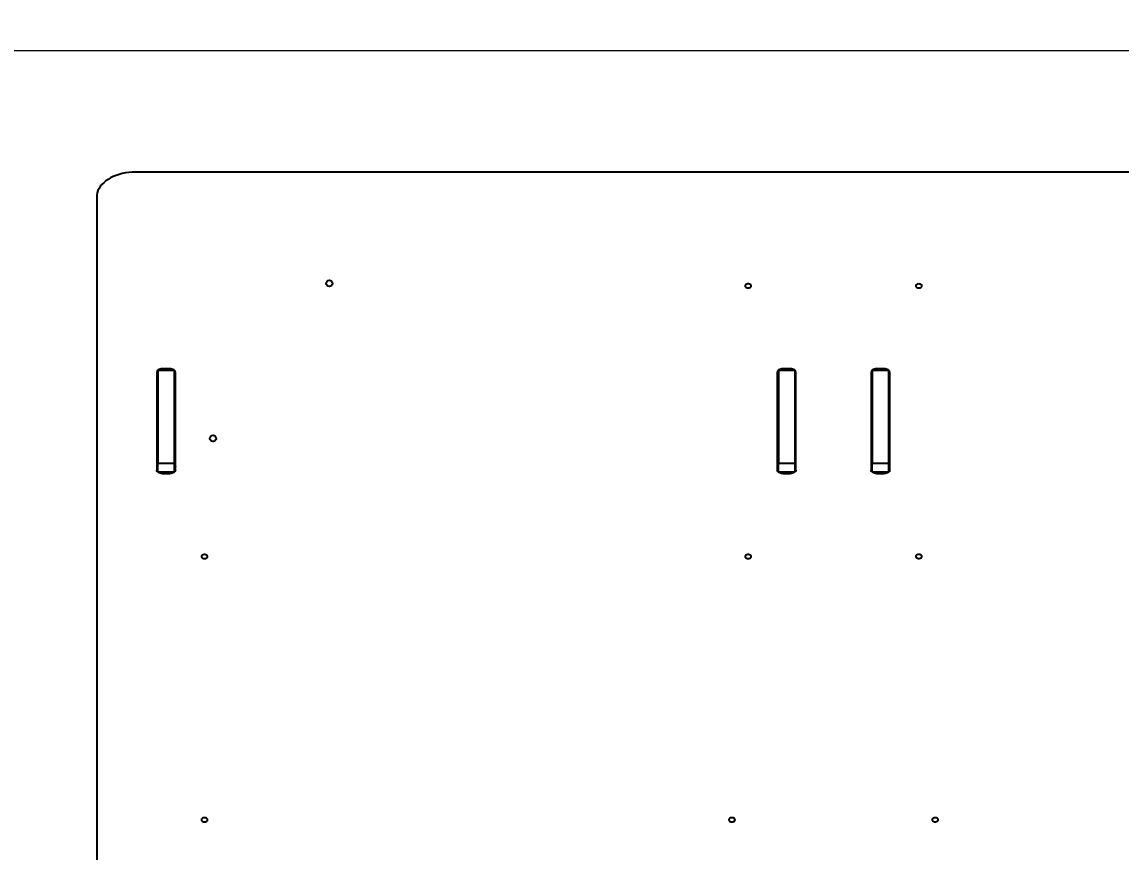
# Model space of a CAD drawing. Header units: millimetres. Extents: x -4153 to 4002, y -5023 to 3197.
# Drawn here: x -1813 to -394, y 714 to 1785 of the extents above; entities that cross this region are included whole.
import ezdxf

# ---------------------------------------------------------------- set-up
doc = ezdxf.new("R2010")
doc.units = ezdxf.units.MM
for name, color, linetype in [('DIKOM_ОБЪЕКТ', 7, 'Continuous'), ('DIKOM_РАЗМЕР_ЗОНА', 7, 'Continuous'), ('DIKOM_РАЗМЕР_ОБЪЕКТА', 7, 'Continuous')]:
    doc.layers.add(name, color=color, linetype=linetype)
doc.styles.add('style1', font='arialbd.ttf', dxfattribs={"width": 0.8})
doc.dimstyles.new('1-50', dxfattribs={"dimtxt": 300, "dimasz": 200, "dimexe": 100, "dimexo": 0, "dimgap": 100, "dimtad": 1, "dimtxsty": 'style1', "dimcen": 200, "dimclrd": 7, "dimclre": 7, "dimclrt": 7, "dimadec": 1, "dimazin": 2, "dimtfac": 1, "dimtmove": 0, "dimatfit": 2, "dimfxl": 0, "dimlwd": 25, "dimlwe": 18, "dimarcsym": 0})

# ---------------------------------------------------------------- blocks, each defined once
blk = doc.blocks.new('*D9')
at = {"layer": 'Defpoints', "color": 0, "transparency": 16777216}
for p in [(2370.2, 1747.3), (-2106.3, -2974.6), (1195.5, -2974.6)]:
    blk.add_point(p, dxfattribs=at)
at = {"layer": 'DIKOM_РАЗМЕР_ОБЪЕКТА', "color": 7, "lineweight": 18, "transparency": 16777216}
for p, q in [((2370.2, 1747.3), (-2206.3, 1747.3)), ((1195.5, -2974.6), (-2206.3, -2974.6))]:
    blk.add_line(p, q, dxfattribs=at)
at = {"layer": 'DIKOM_РАЗМЕР_ОБЪЕКТА', "color": 7, "lineweight": 25, "transparency": 16777216}
blk.add_line((-2106.3, 1547.3), (-2106.3, -2774.6), dxfattribs=at)
at = {"layer": 'DIKOM_РАЗМЕР_ОБЪЕКТА', "color": 7, "transparency": 16777216}
for points in [[(-2139.6, 1547.3), (-2073, 1547.3), (-2106.3, 1747.3)], [(-2139.6, -2774.6), (-2073, -2774.6), (-2106.3, -2974.6)]]:
    blk.add_solid(points, dxfattribs=at)
at = {"layer": 'DIKOM_РАЗМЕР_ОБЪЕКТА', "color": 7, "transparency": 16777216, "insert": (-2359.5, -612.3), "char_height": 300, "attachment_point": 5, "rotation": 90, "style": 'style1'}
blk.add_mtext('{\\fArial|b0|i0|c204|p34;4700}', dxfattribs=at)
blk = doc.blocks.new('*D11')
at = {"layer": 'Defpoints', "color": 0, "transparency": 16777216}
for p in [(2631.4, 3197.3), (-3702.8, -4429.8), (2071.1, -4429.8)]:
    blk.add_point(p, dxfattribs=at)
at = {"layer": 'DIKOM_РАЗМЕР_ЗОНА', "color": 7, "lineweight": 18, "transparency": 16777216}
for p, q in [((2631.4, 3197.3), (-3802.8, 3197.3)), ((2071.1, -4429.8), (-3802.8, -4429.8))]:
    blk.add_line(p, q, dxfattribs=at)
at = {"layer": 'DIKOM_РАЗМЕР_ЗОНА', "color": 7, "lineweight": 25, "transparency": 16777216}
blk.add_line((-3702.8, 2997.3), (-3702.8, -4229.8), dxfattribs=at)
at = {"layer": 'DIKOM_РАЗМЕР_ЗОНА', "color": 7, "transparency": 16777216}
for points in [[(-3736.1, 2997.3), (-3669.5, 2997.3), (-3702.8, 3197.3)], [(-3736.1, -4229.8), (-3669.5, -4229.8), (-3702.8, -4429.8)]]:
    blk.add_solid(points, dxfattribs=at)
at = {"layer": 'DIKOM_РАЗМЕР_ЗОНА', "color": 7, "transparency": 16777216, "insert": (-3956, -616.2), "char_height": 300, "attachment_point": 5, "rotation": 90, "style": 'style1'}
blk.add_mtext('{\\fArial|b0|i0|c204|p34;7600}', dxfattribs=at)

msp = doc.modelspace()

# ---------------------------------------------------------------- linework, layer by layer
at = {"layer": 'DIKOM_ОБЪЕКТ', "color": 7, "linetype": 'Continuous'}
for p, q in [((133.69, 1591.033), (-1666.31, 1591.033)), ((-1716.31, 1558.893), (-1716.31, 652.563)), ((-1616.31, 1335.834), (-1637.31, 1335.834)), ((-1637.31, 1335.111), (-1637.31, 1335.834)), ((-1616.31, 1335.111), (-1637.31, 1335.111)), ((-1637.31, 1335.111), (-1637.31, 1215.419)), ((-1621.81, 1337.132), (-1631.81, 1337.132)), ((-1631.81, 1337.132), (-1631.81, 1335.834)), ((-1621.81, 1335.834), (-1621.81, 1337.132)), ((-1616.31, 1335.834), (-1616.31, 1335.111)), ((-1616.31, 1335.111), (-1616.31, 1215.419)), ((-816.31, 1335.834), (-837.31, 1335.834)), ((-837.31, 1335.111), (-837.31, 1335.834)), ((-816.31, 1335.111), (-837.31, 1335.111)), ((-837.31, 1335.111), (-837.31, 1215.419)), ((-821.81, 1337.132), (-831.81, 1337.132)), ((-831.81, 1337.132), (-831.81, 1335.834)), ((-821.81, 1335.834), (-821.81, 1337.132)), ((-816.31, 1335.834), (-816.31, 1335.111)), ((-816.31, 1335.111), (-816.31, 1215.419)), ((-695.31, 1335.834), (-716.31, 1335.834)), ((-716.31, 1335.111), (-716.31, 1335.834)), ((-695.31, 1335.111), (-716.31, 1335.111)), ((-716.31, 1335.111), (-716.31, 1215.419)), ((-700.81, 1337.132), (-710.81, 1337.132)), ((-710.81, 1337.132), (-710.81, 1335.834)), ((-700.81, 1335.834), (-700.81, 1337.132)), ((-695.31, 1335.834), (-695.31, 1335.111)), ((-695.31, 1335.111), (-695.31, 1215.419)), ((-1638.81, 1332.632), (-1638.81, 1206.646)), ((-1637.31, 1319.204), (-1638.81, 1319.204)), ((-1637.31, 1321.662), (-1638.763, 1321.662)), ((-1637.31, 1321.783), (-1638.739, 1321.783)), ((-1638.715, 1321.88), (-1637.31, 1321.88)), ((-1614.81, 1206.646), (-1614.81, 1332.632)), ((-838.81, 1332.632), (-838.81, 1206.646)), ((-814.81, 1206.646), (-814.81, 1332.632)), ((-717.81, 1332.632), (-717.81, 1206.646)), ((-693.81, 1206.646), (-693.81, 1332.632)), ((-1637.31, 1292.107), (-1638.81, 1292.107)), ((-1637.31, 1241.631), (-1638.81, 1241.631)), ((-1637.31, 1230.058), (-1638.81, 1230.058)), ((-1637.31, 1215.419), (-1616.31, 1215.419)), ((-1637.31, 1203.862), (-1637.31, 1215.419)), ((-1616.31, 1215.419), (-1616.31, 1203.862)), ((-837.31, 1215.419), (-816.31, 1215.419)), ((-837.31, 1203.862), (-837.31, 1215.419)), ((-816.31, 1215.419), (-816.31, 1203.862)), ((-716.31, 1215.419), (-695.31, 1215.419)), ((-716.31, 1203.862), (-716.31, 1215.419)), ((-695.31, 1215.419), (-695.31, 1203.862)), ((-1616.513, 1203.704), (-1637.107, 1203.704)), ((-1631.81, 1202.146), (-1621.81, 1202.146)), ((-816.513, 1203.704), (-837.107, 1203.704)), ((-831.81, 1202.146), (-821.81, 1202.146)), ((-695.513, 1203.704), (-716.107, 1203.704)), ((-710.81, 1202.146), (-700.81, 1202.146))]:
    msp.add_line(p, q, dxfattribs=at)
at = {"layer": 'DIKOM_ОБЪЕКТ', "color": 7, "linetype": 'Continuous', "flags": 128}
for points in [[(-1666.31, 1591.033), (-1670.668, 1590.91), (-1674.992, 1590.544), (-1679.251, 1589.938), (-1683.411, 1589.094), (-1687.441, 1588.021), (-1691.31, 1586.727), (-1694.989, 1585.22), (-1698.449, 1583.514), (-1701.665, 1581.619), (-1704.612, 1579.552), (-1707.268, 1577.328), (-1709.611, 1574.963), (-1711.625, 1572.476), (-1713.295, 1569.886), (-1714.606, 1567.212), (-1715.55, 1564.474), (-1716.12, 1561.694), (-1716.31, 1558.893)], [(-876.31, 1441.608), (-875.131, 1441.723), (-874.057, 1442.055), (-873.183, 1442.576), (-872.587, 1443.24), (-872.321, 1443.987), (-872.41, 1444.752), (-872.846, 1445.465), (-873.589, 1446.064), (-874.574, 1446.496), (-875.714, 1446.722), (-876.906, 1446.722), (-878.046, 1446.496), (-879.031, 1446.064), (-879.774, 1445.465), (-880.21, 1444.752), (-880.299, 1443.987), (-880.034, 1443.24), (-879.437, 1442.576), (-878.563, 1442.055), (-877.489, 1441.723), (-876.31, 1441.608)], [(-656.31, 1446.751), (-657.489, 1446.636), (-658.563, 1446.304), (-659.437, 1445.783), (-660.034, 1445.119), (-660.299, 1444.372), (-660.21, 1443.607), (-659.774, 1442.894), (-659.031, 1442.295), (-658.046, 1441.863), (-656.906, 1441.637), (-655.714, 1441.637), (-654.574, 1441.863), (-653.589, 1442.295), (-652.846, 1442.894), (-652.41, 1443.607), (-652.321, 1444.372), (-652.587, 1445.119), (-653.183, 1445.783), (-654.057, 1446.304), (-655.131, 1446.636), (-656.31, 1446.751)], [(-1631.81, 1202.146), (-1633.176, 1202.233), (-1634.489, 1202.489), (-1635.699, 1202.904), (-1636.76, 1203.464), (-1637.63, 1204.146), (-1638.277, 1204.924), (-1638.676, 1205.768), (-1638.81, 1206.646)], [(-1614.81, 1206.646), (-1614.945, 1205.768), (-1615.343, 1204.924), (-1615.99, 1204.146), (-1616.86, 1203.464), (-1617.921, 1202.904), (-1619.131, 1202.489), (-1620.444, 1202.233), (-1621.81, 1202.146)], [(-831.81, 1202.146), (-833.176, 1202.233), (-834.489, 1202.489), (-835.699, 1202.904), (-836.76, 1203.464), (-837.63, 1204.146), (-838.277, 1204.924), (-838.676, 1205.768), (-838.81, 1206.646)], [(-814.81, 1206.646), (-814.945, 1205.768), (-815.343, 1204.924), (-815.99, 1204.146), (-816.86, 1203.464), (-817.921, 1202.904), (-819.131, 1202.489), (-820.444, 1202.233), (-821.81, 1202.146)], [(-710.81, 1202.146), (-712.176, 1202.233), (-713.489, 1202.489), (-714.699, 1202.904), (-715.76, 1203.464), (-716.63, 1204.146), (-717.277, 1204.924), (-717.676, 1205.768), (-717.81, 1206.646)], [(-693.81, 1206.646), (-693.945, 1205.768), (-694.343, 1204.924), (-694.99, 1204.146), (-695.86, 1203.464), (-696.921, 1202.904), (-698.131, 1202.489), (-699.444, 1202.233), (-700.81, 1202.146)], [(-1577.31, 1092.527), (-1576.131, 1092.641), (-1575.057, 1092.974), (-1574.183, 1093.495), (-1573.587, 1094.159), (-1573.321, 1094.906), (-1573.41, 1095.67), (-1573.846, 1096.384), (-1574.589, 1096.983), (-1575.574, 1097.415), (-1576.714, 1097.641), (-1577.906, 1097.641), (-1579.046, 1097.415), (-1580.031, 1096.983), (-1580.774, 1096.384), (-1581.21, 1095.67), (-1581.299, 1094.906), (-1581.034, 1094.159), (-1580.437, 1093.495), (-1579.563, 1092.974), (-1578.489, 1092.641), (-1577.31, 1092.527)], [(-876.31, 1092.527), (-875.131, 1092.641), (-874.057, 1092.974), (-873.183, 1093.495), (-872.587, 1094.159), (-872.321, 1094.906), (-872.41, 1095.67), (-872.846, 1096.384), (-873.589, 1096.983), (-874.574, 1097.415), (-875.714, 1097.641), (-876.906, 1097.641), (-878.046, 1097.415), (-879.031, 1096.983), (-879.774, 1096.384), (-880.21, 1095.67), (-880.299, 1094.906), (-880.034, 1094.159), (-879.437, 1093.495), (-878.563, 1092.974), (-877.489, 1092.641), (-876.31, 1092.527)], [(-656.31, 1097.669), (-657.489, 1097.555), (-658.563, 1097.223), (-659.437, 1096.701), (-660.034, 1096.038), (-660.299, 1095.29), (-660.21, 1094.526), (-659.774, 1093.813), (-659.031, 1093.214), (-658.046, 1092.782), (-656.906, 1092.556), (-655.714, 1092.556), (-654.574, 1092.782), (-653.589, 1093.214), (-652.846, 1093.813), (-652.41, 1094.526), (-652.321, 1095.29), (-652.587, 1096.038), (-653.183, 1096.701), (-654.057, 1097.223), (-655.131, 1097.555), (-656.31, 1097.669)], [(-1577.31, 752.838), (-1576.131, 752.952), (-1575.057, 753.284), (-1574.183, 753.806), (-1573.587, 754.469), (-1573.321, 755.217), (-1573.41, 755.981), (-1573.846, 756.694), (-1574.589, 757.294), (-1575.574, 757.725), (-1576.714, 757.951), (-1577.906, 757.951), (-1579.046, 757.725), (-1580.031, 757.294), (-1580.774, 756.694), (-1581.21, 755.981), (-1581.299, 755.217), (-1581.034, 754.469), (-1580.437, 753.806), (-1579.563, 753.284), (-1578.489, 752.952), (-1577.31, 752.838)], [(-897.31, 752.838), (-896.131, 752.952), (-895.057, 753.284), (-894.183, 753.806), (-893.587, 754.469), (-893.321, 755.217), (-893.41, 755.981), (-893.846, 756.694), (-894.589, 757.294), (-895.574, 757.725), (-896.714, 757.951), (-897.906, 757.951), (-899.046, 757.725), (-900.031, 757.294), (-900.774, 756.694), (-901.21, 755.981), (-901.299, 755.217), (-901.034, 754.469), (-900.437, 753.806), (-899.563, 753.284), (-898.489, 752.952), (-897.31, 752.838)], [(-635.31, 757.98), (-636.489, 757.866), (-637.563, 757.533), (-638.437, 757.012), (-639.034, 756.348), (-639.299, 755.601), (-639.21, 754.837), (-638.774, 754.123), (-638.031, 753.524), (-637.046, 753.092), (-635.906, 752.866), (-634.714, 752.866), (-633.574, 753.092), (-632.589, 753.524), (-631.846, 754.123), (-631.41, 754.837), (-631.321, 755.601), (-631.587, 756.348), (-632.183, 757.012), (-633.057, 757.533), (-634.131, 757.866), (-635.31, 757.98)]]:
    msp.add_lwpolyline(points, dxfattribs=at)
at = {"layer": 'DIKOM_ОБЪЕКТ', "color": 7, "linetype": 'Continuous'}
for centre in [(-1416.31, 1447.5), (-1566.31, 1247.5)]:
    msp.add_circle(centre, 4, dxfattribs=at)
for centre, radius, start, end in [((-1635.076, 1332.416), 3.74, 126.672865, 176.685033), ((-1631.985, 1327.828), 9.306, 88.920191, 120.643343), ((-1621.635, 1327.828), 9.306, 59.356657, 91.079809), ((-1618.544, 1332.416), 3.74, 3.314967, 53.327135), ((-835.076, 1332.416), 3.74, 126.672865, 176.685033), ((-831.985, 1327.828), 9.306, 88.920191, 120.643343), ((-821.635, 1327.828), 9.306, 59.356657, 91.079809), ((-818.544, 1332.416), 3.74, 3.314967, 53.327135), ((-714.076, 1332.416), 3.74, 126.672865, 176.685033), ((-710.985, 1327.828), 9.306, 88.920191, 120.643343), ((-700.635, 1327.828), 9.306, 59.356657, 91.079809), ((-697.544, 1332.416), 3.74, 3.314967, 53.327135), ((-1635.076, 1320.925), 3.74, 126.672865, 176.685033), ((-1618.544, 1320.925), 3.74, 3.314967, 53.327135), ((-835.076, 1320.925), 3.74, 126.672865, 176.685033), ((-818.544, 1320.925), 3.74, 3.314967, 53.327135), ((-714.076, 1320.925), 3.74, 126.672865, 176.685033), ((-697.544, 1320.925), 3.74, 3.314967, 53.327135), ((-1586.31, 1219.926), 30, 180, 198.194872)]:
    msp.add_arc(centre, radius, start, end, dxfattribs=at)

# ---------------------------------------------------------------- dimensions: what is measured, and where the dimension line sits
at = {"layer": 'DIKOM_РАЗМЕР_ЗОНА'}
dim = msp.add_linear_dim(base=(-3702.81, -4429.789), p1=(2631.356, 3197.305), p2=(2071.052, -4429.789), angle=90, text='{\\fArial|b0|i0|c204|p34;7600}', dimstyle='1-50', dxfattribs=at)
dim.commit()
dim.dimension.update_dxf_attribs({"geometry": '*D11', "text_midpoint": (-3702.81, -616.242), "dimtype": 160})
at = {"layer": 'DIKOM_РАЗМЕР_ОБЪЕКТА'}
dim = msp.add_linear_dim(base=(-2106.31, -2974.611), p1=(2370.191, 1747.316), p2=(1195.51, -2974.611), angle=90, text='{\\fArial|b0|i0|c204|p34;4700}', dimstyle='1-50', dxfattribs=at)
dim.commit()
dim.dimension.update_dxf_attribs({"geometry": '*D9', "text_midpoint": (-2106.31, -612.262), "dimtype": 160})

doc.saveas('drawing.dxf')
